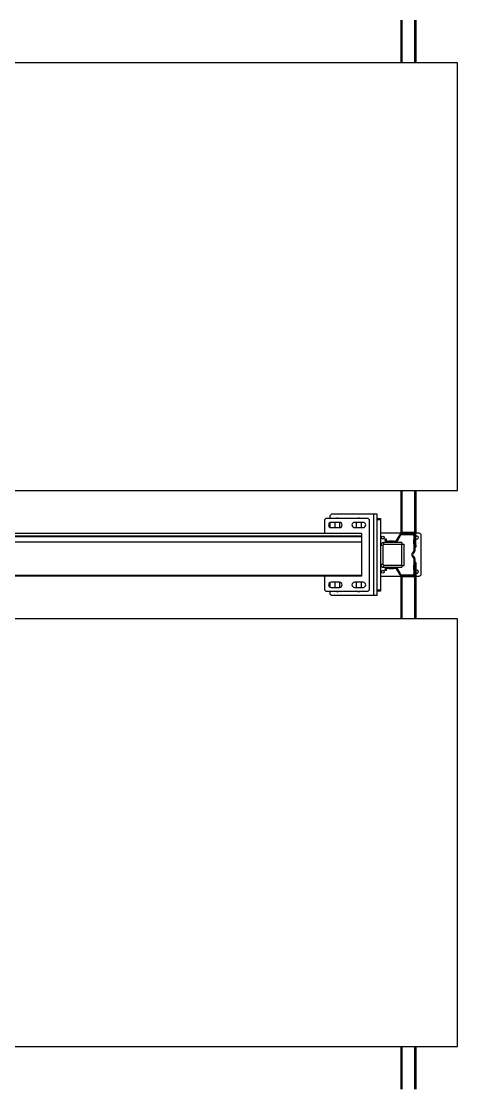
# Model space of a CAD drawing. Header units: millimetres. Extents: x 6622 to 532820, y 3370 to 359312.
# Drawn here: x 460130 to 461150, y 276041 to 278537 of the extents above; entities that cross this region are included whole.
import ezdxf

# ---------------------------------------------------------------- set-up
doc = ezdxf.new("R2010")
doc.units = ezdxf.units.MM

# ---------------------------------------------------------------- blocks, each defined once
blk = doc.blocks.new('A$C6F3A12F4')
at = {"color": 2, "linetype": 'Continuous', "lineweight": 25}
for p, q in [((36185.2, 3700), (36185.2, 2659)), ((37185.2, 3700), (36185.2, 3700)), ((37185.2, 2622.1), (37185.2, 3700)), ((37485.2, 3700), (37485.2, 2622.1)), ((38485.2, 3700), (37485.2, 3700)), ((38485.2, 2659), (38485.2, 3700)), ((36085.2, 3602), (36185.2, 3602)), ((36085.2, 3599.5), (36185.2, 3599.5)), ((37185.2, 3602), (37283.2, 3602)), ((37185.2, 3599.5), (37283.2, 3599.5)), ((37283.2, 3599.5), (37283.2, 3602)), ((37283.2, 3599), (37283.2, 3599.5)), ((37285.2, 3599), (37283.2, 3599)), ((37283.2, 3599), (37283.2, 3572)), ((37285.2, 3610), (37285.2, 3601.8)), ((37285.2, 3599), (37285.2, 3594.5)), ((37287.7, 3594.5), (37285.2, 3594.5)), ((37285.2, 3570.1), (37285.2, 3594.5)), ((37286.2, 3602), (37286.2, 3600)), ((37312.2, 3602), (37286.2, 3602)), ((37290.7, 3600), (37286.2, 3600)), ((37287.7, 3570.1), (37287.7, 3594.5)), ((37380.2, 3615), (37290.2, 3615)), ((37290.7, 3600), (37290.7, 3597.5)), ((37290.7, 3600), (37299.8, 3600)), ((37290.7, 3597.5), (37299.8, 3597.5)), ((37299.8, 3600), (37299.8, 3597.5)), ((37310.6, 3600), (37299.8, 3600)), ((37310.6, 3597.5), (37299.8, 3597.5)), ((37310.6, 3597.5), (37310.6, 3600)), ((37310.6, 3600), (37325.8, 3600)), ((37310.6, 3597.5), (37325.8, 3597.5)), ((37312.2, 3600), (37312.2, 3602)), ((37312.2, 3602), (37317.2, 3602)), ((37317.2, 3602), (37317.2, 3600)), ((37325.8, 3597.5), (37325.8, 3600)), ((37329.2, 3598.8), (37327.6, 3596.8)), ((37327.6, 3596.8), (37331.8, 3593.5)), ((37329.2, 3598.8), (37333.3, 3595.5)), ((37331.8, 3593.5), (37333.3, 3595.5)), ((37337.1, 3595.5), (37341.2, 3598.8)), ((37337.1, 3595.5), (37338.6, 3593.5)), ((37338.6, 3593.5), (37342.8, 3596.8)), ((37342.8, 3596.8), (37341.2, 3598.8)), ((37344.6, 3600), (37344.6, 3597.5)), ((37344.6, 3600), (37359.8, 3600)), ((37344.6, 3597.5), (37359.8, 3597.5)), ((37353.2, 3600), (37353.2, 3602)), ((37353.2, 3602), (37358.2, 3602)), ((37358.2, 3602), (37358.2, 3600)), ((37358.2, 3602), (37384.2, 3602)), ((37359.8, 3600), (37359.8, 3597.5)), ((37370.6, 3600), (37359.8, 3600)), ((37370.6, 3597.5), (37359.8, 3597.5)), ((37370.6, 3597.5), (37370.6, 3600)), ((37370.6, 3600), (37379.7, 3600)), ((37370.6, 3597.5), (37379.7, 3597.5)), ((37379.7, 3600), (37384.2, 3600)), ((37379.7, 3597.5), (37379.7, 3600)), ((37385.2, 3594.5), (37382.7, 3594.5)), ((37382.7, 3594.5), (37382.7, 3570.1)), ((37384.2, 3600), (37384.2, 3602)), ((37385.2, 3601.8), (37385.2, 3610)), ((37387.2, 3599), (37385.2, 3599)), ((37385.2, 3599), (37385.2, 3594.5)), ((37385.2, 3594.5), (37385.2, 3570.1)), ((37387.2, 3599.5), (37387.2, 3602)), ((37387.2, 3602), (37485.2, 3602)), ((37387.2, 3599), (37387.2, 3599.5)), ((37387.2, 3599.5), (37485.2, 3599.5)), ((37387.2, 3599), (37387.2, 3572)), ((38485.2, 3602), (38585.2, 3602)), ((38485.2, 3599.5), (38585.2, 3599.5)), ((36085.2, 3569.5), (36185.2, 3569.5)), ((37185.2, 3569.5), (37283.2, 3569.5)), ((37283.2, 3572), (37285.2, 3572)), ((37283.2, 3567), (37283.2, 3572)), ((37285.2, 3570.1), (37285.2, 3567)), ((37285.2, 3570.1), (37287.7, 3570.1)), ((37306.7, 3569.9), (37311.7, 3569.9)), ((37306.7, 3569.9), (37306.7, 3526.9)), ((37360.7, 3574.9), (37310.7, 3574.9)), ((37310.7, 3569.9), (37310.7, 3574.9)), ((37360.7, 3569.9), (37310.7, 3569.9)), ((37311.7, 3569.9), (37311.7, 3526.9)), ((37359.7, 3526.9), (37359.7, 3569.9)), ((37359.7, 3569.9), (37364.7, 3569.9)), ((37360.7, 3569.9), (37360.7, 3574.9)), ((37364.7, 3526.9), (37364.7, 3569.9)), ((37382.7, 3570.1), (37385.2, 3570.1)), ((37385.2, 3572), (37387.2, 3572)), ((37385.2, 3567), (37385.2, 3570.1)), ((37387.2, 3572), (37387.2, 3567)), ((37387.2, 3569.5), (37485.2, 3569.5)), ((38485.2, 3569.5), (38585.2, 3569.5)), ((36085.2, 3567), (36185.2, 3567)), ((37185.2, 3567), (37283.2, 3567)), ((37285.2, 3567), (37283.2, 3567)), ((37285.2, 3567), (37285.2, 3520)), ((37289.1, 3567.5), (37287.8, 3565.4)), ((37301.8, 3556.9), (37287.8, 3565.4)), ((37303.1, 3559), (37289.1, 3567.5)), ((37301.8, 3556.9), (37303.1, 3559)), ((37305.7, 3554.3), (37303.2, 3554.3)), ((37303.2, 3550.3), (37303.2, 3554.3)), ((37305.7, 3550.3), (37303.2, 3550.3)), ((37303.2, 3550.3), (37303.2, 3539.5)), ((37305.7, 3550.3), (37305.7, 3554.3)), ((37305.7, 3550.3), (37305.7, 3539.5)), ((37367.2, 3554.3), (37364.7, 3554.3)), ((37367.2, 3550.3), (37364.7, 3550.3)), ((37367.2, 3554.3), (37367.2, 3550.3)), ((37367.2, 3539.5), (37367.2, 3550.3)), ((37381.3, 3567.5), (37367.3, 3559)), ((37367.3, 3559), (37368.6, 3556.9)), ((37382.6, 3565.4), (37368.6, 3556.9)), ((37382.6, 3565.4), (37381.3, 3567.5)), ((37387.2, 3567), (37385.2, 3567)), ((37385.2, 3520), (37385.2, 3567)), ((37387.2, 3567), (37485.2, 3567)), ((38485.2, 3567), (38585.2, 3567)), ((37250.7, 3511.9), (37250.7, 3519.9)), ((37250.7, 3519.9), (37253.7, 3519.9)), ((37253.7, 3519.9), (37253.7, 3511.9)), ((37253.7, 3519.9), (37417.7, 3519.9)), ((37298.2, 3530), (37298.2, 3532.5)), ((37298.2, 3532.5), (37300.2, 3532.5)), ((37298.2, 3530), (37300.2, 3530)), ((37300.2, 3530), (37300.2, 3532.5)), ((37303.2, 3539.5), (37305.7, 3539.5)), ((37303.2, 3535.5), (37303.2, 3539.5)), ((37303.2, 3535.5), (37305.7, 3535.5)), ((37305.7, 3535.5), (37305.7, 3539.5)), ((37306.7, 3526.9), (37311.7, 3526.9)), ((37313.7, 3524.9), (37313.7, 3519.9)), ((37313.7, 3524.9), (37357.7, 3524.9)), ((37357.7, 3519.9), (37357.7, 3524.9)), ((37359.7, 3526.9), (37364.7, 3526.9)), ((37364.7, 3539.5), (37367.2, 3539.5)), ((37364.7, 3535.5), (37367.2, 3535.5)), ((37367.2, 3539.5), (37367.2, 3535.5)), ((37370.2, 3532.5), (37370.2, 3530)), ((37370.2, 3532.5), (37372.2, 3532.5)), ((37370.2, 3530), (37372.2, 3530)), ((37372.2, 3532.5), (37372.2, 3530)), ((37417.7, 3511.9), (37417.7, 3519.9)), ((37417.7, 3519.9), (37420.7, 3519.9)), ((37420.7, 3519.9), (37420.7, 3511.9)), ((37430.7, 3511.9), (37240.7, 3511.9)), ((37240.7, 3511.9), (37240.7, 3503.9)), ((37240.7, 3503.9), (37240.7, 3404.9)), ((37430.7, 3503.9), (37240.7, 3503.9)), ((37430.7, 3511.9), (37430.7, 3503.9)), ((37430.7, 3503.9), (37430.7, 3404.9)), ((37253.7, 3494), (37250.7, 3491)), ((37250.7, 3491), (37250.7, 3392)), ((37417.7, 3494), (37253.7, 3494)), ((37259.7, 3479), (37259.7, 3459)), ((37271.7, 3474.9), (37259.7, 3474.9)), ((37271.7, 3459), (37271.7, 3479)), ((37285.7, 3475), (37291.1, 3475)), ((37285.7, 3475), (37285.7, 225)), ((37291.1, 225), (37291.1, 3475)), ((37291.1, 3475), (37293.7, 3475)), ((37293.7, 3475), (37293.7, 225)), ((37293.7, 3475), (37305.7, 3475)), ((37305.7, 3475), (37305.7, 225)), ((37305.7, 3475), (37383.1, 3475)), ((37383.1, 225), (37383.1, 3475)), ((37383.1, 3475), (37385.7, 3475)), ((37385.7, 3475), (37385.7, 225)), ((37399.7, 3479), (37399.7, 3459)), ((37411.7, 3474.9), (37399.7, 3474.9)), ((37411.7, 3459), (37411.7, 3479)), ((37420.7, 3491), (37417.7, 3494)), ((37420.7, 3392), (37420.7, 3491)), ((37259.7, 3462.9), (37271.7, 3462.9)), ((37399.7, 3462.9), (37411.7, 3462.9)), ((37259.7, 3424), (37259.7, 3404)), ((37271.6, 3424.9), (37259.8, 3424.9)), ((37271.7, 3404), (37271.7, 3424)), ((37399.7, 3424), (37399.7, 3404)), ((37411.6, 3424.9), (37399.8, 3424.9)), ((37411.7, 3404), (37411.7, 3424)), ((37240.7, 3404.9), (37243.7, 3401.9)), ((37250.7, 3401.9), (37243.7, 3401.9)), ((37259.7, 3412.9), (37271.7, 3412.9)), ((37271.3, 3401.9), (37260.1, 3401.9)), ((37399.7, 3412.9), (37411.7, 3412.9)), ((37411.3, 3401.9), (37400.1, 3401.9)), ((37427.7, 3401.9), (37420.7, 3401.9)), ((37427.7, 3401.9), (37430.7, 3404.9)), ((37250.7, 3392), (37253.7, 3389)), ((37253.7, 3389), (37285.7, 3389)), ((37385.7, 3389), (37417.7, 3389)), ((37417.7, 3389), (37420.7, 3392))]:
    blk.add_line(p, q, dxfattribs=at)
for centre in [(37295.2, 3525), (37375.2, 3525)]:
    blk.add_circle(centre, 3.5, dxfattribs=at)
for centre, radius, start, end in [((37286.2, 3599), 3, 90, 180), ((37290.2, 3610), 5, 90, 180), ((37286.2, 3599), 1, 90, 180), ((37290.7, 3594.5), 5.5, 90, 180), ((37290.7, 3594.5), 3, 90, 180), ((37295.2, 3605), 3.5, 301.0027, 180), ((37295.2, 3605), 3.5, 180, 238.9973), ((37325.8, 3594.5), 5.5, 51.3402, 90), ((37325.8, 3594.5), 3, 51.3402, 90), ((37335.2, 3597.8), 3, 231.3402, 308.6598), ((37344.6, 3594.5), 5.5, 90, 128.6598), ((37344.6, 3594.5), 3, 90, 128.6598), ((37375.2, 3605), 3.5, 301.0027, 180), ((37375.2, 3605), 3.5, 180, 238.9973), ((37379.7, 3594.5), 5.5, 0, 90), ((37379.7, 3594.5), 3, 0, 90), ((37380.2, 3610), 5, 0, 90), ((37384.2, 3599), 3, 0, 90), ((37384.2, 3599), 1, 0, 90), ((37290.7, 3570.1), 5.5, 180, 238.5704), ((37290.7, 3570.1), 3, 180, 238.5704), ((37335.2, 3597.8), 5.5, 231.3402, 308.6598), ((37379.7, 3570.1), 3, 301.4296, 0), ((37379.7, 3570.1), 5.5, 301.4296, 0), ((37300.2, 3554.3), 3, 0, 58.5704), ((37300.2, 3554.3), 5.5, 0, 58.5704), ((37370.2, 3554.3), 5.5, 121.4296, 180), ((37370.2, 3554.3), 3, 121.4296, 180), ((37300.2, 3535.5), 5.5, 270, 0), ((37300.2, 3535.5), 3, 270, 0), ((37313.7, 3526.9), 7, 180, 270), ((37313.7, 3526.9), 2, 180, 270), ((37357.7, 3526.9), 2, 270, 0), ((37357.7, 3526.9), 7, 270, 0), ((37370.2, 3535.5), 5.5, 180, 270), ((37370.2, 3535.5), 3, 180, 270), ((37255.7, 3468.9), 6, 146.4427, 213.5573), ((37265.7, 3479), 6, 0, 180), ((37405.7, 3479), 6, 0, 180), ((37415.7, 3468.9), 6, 326.4427, 33.5573), ((37265.7, 3459), 6, 180, 0), ((37405.7, 3459), 6, 180, 0), ((37255.7, 3418.9), 6, 146.4427, 213.5573), ((37265.7, 3424), 6, 0, 180), ((37405.7, 3424), 6, 0, 180), ((37415.7, 3418.9), 6, 326.4427, 33.5573), ((37265.7, 3404), 6, 180, 0), ((37405.7, 3404), 6, 180, 0), ((37290.2, 2680), 5, 154.1581, 180)]:
    blk.add_arc(centre, radius, start, end, dxfattribs=at)

msp = doc.modelspace()

# ---------------------------------------------------------------- block references
at = {"color": 0, "rotation": 270}
msp.add_blockref('A$C6F3A12F4', (457450, 314625.198), dxfattribs=at)

doc.saveas('drawing.dxf')
